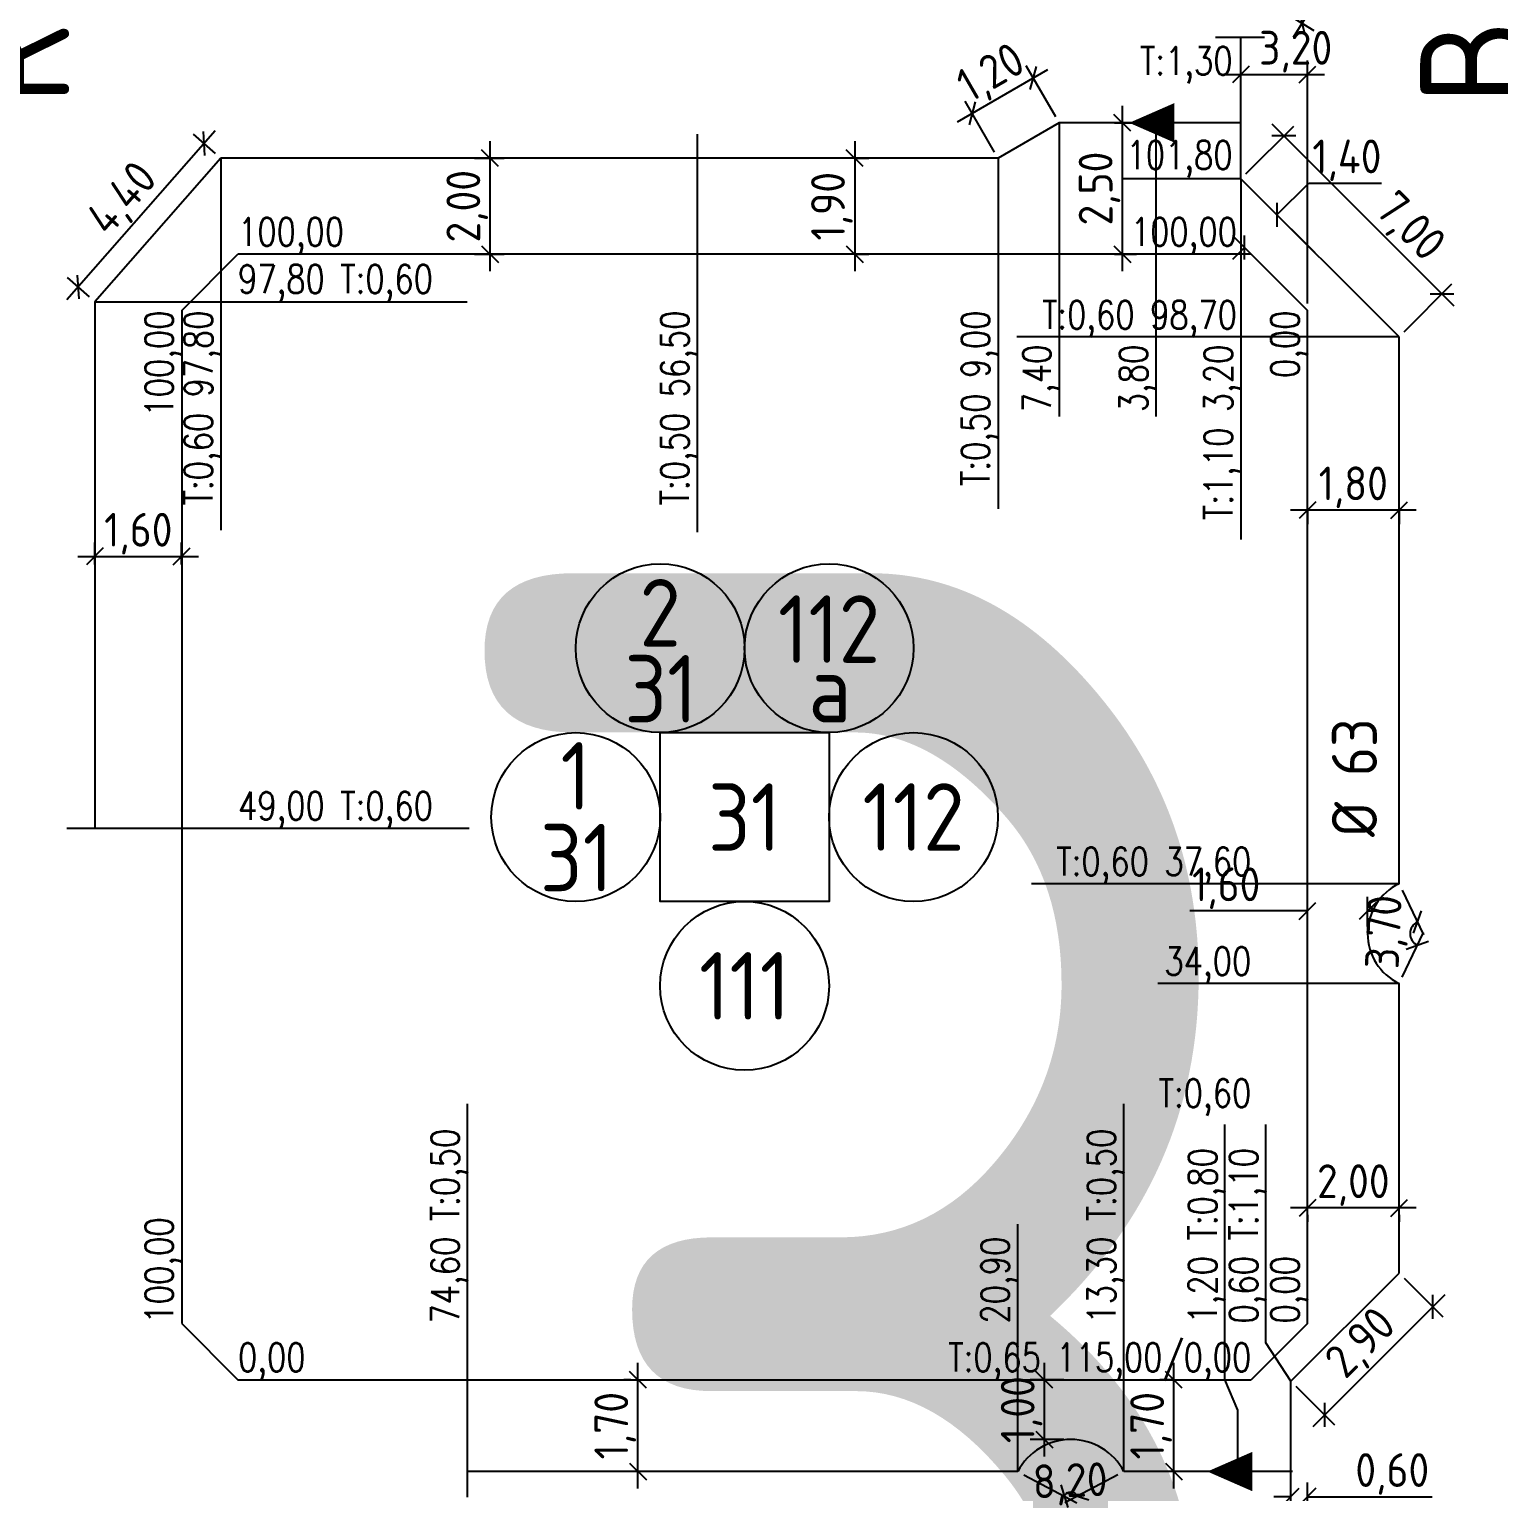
# Model space of a CAD drawing. Extents: x -48 to 13651, y -112 to 3468.
# Drawn here: x 1888.7 to 2019.2, y 1749.2 to 1879.1 of the extents above; entities that cross this region are included whole.
import ezdxf
from ezdxf.enums import TextEntityAlignment as Align

# ---------------------------------------------------------------- set-up
doc = ezdxf.new("R2010")
doc.units = 0
doc.header["$LTSCALE"] = 6
doc.header["$MEASUREMENT"] = 0
doc.linetypes.add('DOT2', pattern=[3.175, 0, -3.175])
doc.linetypes.add('HIDDEN', pattern=[0.375, 0.25, -0.125])
doc.layers.get('0').update_dxf_attribs({"linetype": 'CONTINUOUS'})
doc.layers.get('DEFPOINTS').update_dxf_attribs({"linetype": 'CONTINUOUS'})
for name, color, linetype in [('50', 41, 'CONTINUOUS'), ('63', 171, 'CONTINUOUS'), ('A50', 40, 'CONTINUOUS'), ('AMPLIACIONES', 2, 'CONTINUOUS'), ('CAS', 7, 'CONTINUOUS'), ('CAÑERIA SIN CROQUIS', 210, 'HIDDEN'), ('COTA', 2, 'CONTINUOUS'), ('MANZANAS', 7, 'CONTINUOUS'), ('NUMERO-CROQUIS', 13, 'CONTINUOUS'), ('NUMERO-MANZANA', 4, 'CONTINUOUS'), ('PROGRESIVA', 60, 'CONTINUOUS'), ('RADIO', 4, 'DOT2'), ('REDUCCIONES', 13, 'CONTINUOUS'), ('TXTDIAMETRO', 7, 'CONTINUOUS')]:
    doc.layers.add(name, color=color, linetype=linetype)
doc.layers.add('ATENCION', color=7, linetype='CONTINUOUS', plot=False)
doc.styles.add('ABADIMTCONDE', font='isocp.shx')
doc.styles.add('GEOSLAB703LTBT', font='isocp.shx', dxfattribs={"width": 0.9, "height": 8})
doc.styles.add('ROMANS', font='romans.shx', dxfattribs={"width": 0.8, "height": 2.5})
doc.dimstyles.new('COTA02', dxfattribs={"dimtxt": 3, "dimasz": 1.5, "dimexe": 1.25, "dimexo": 0.625, "dimgap": 0.3, "dimtad": 1, "dimtoh": 1, "dimdsep": 46, "dimlunit": 6, "dimtxsty": 'ABADIMTCONDE', "dimblk1": 'OBLIQUE', "dimblk2": 'OBLIQUE', "dimsah": 1, "dimcen": 2.5, "dimdle": 1.5, "dimclrd": 60, "dimclre": 60, "dimclrt": 256, "dimadec": 0, "dimazin": 0, "dimtfac": 1, "dimtix": 1, "dimtofl": 0, "dimtmove": 0, "dimatfit": 0, "dimldrblk": 'OBLIQUE', "dimfxl": 1, "dimtolj": 1, "dimtzin": 0, "dimarcsym": 0})

# ---------------------------------------------------------------- blocks, each defined once
blk = doc.blocks.new('CUPLARED')
at = {"layer": 'REDUCCIONES'}
blk.add_lwpolyline([(4, 0, 0, 3.5, 0), (0, 0, 3.5, 3.5, 0)], format="xyseb", dxfattribs=at)
blk = doc.blocks.new('_OBLIQUE')
at = {"color": 0, "linetype": 'ByBlock'}
blk.add_line((-0.5, -0.5), (0.5, 0.5), dxfattribs=at)
blk = doc.blocks.new('*D354')
at = {"layer": 'COTA', "color": 60, "lineweight": -2, "transparency": 16777216}
for p, q in [((2002.79, 1888.82), (2007.18, 1886.1)), ((2006.91, 1888.03), (2000.95, 1878.4)), ((1998.41, 1881.74), (2002.8, 1879.02))]:
    blk.add_line(p, q, dxfattribs=at)
at = {"layer": 'DEFPOINTS', "color": 0, "transparency": 16777216}
for p in [(2002.26, 1889.15), (1997.88, 1882.07), (2001.74, 1879.68)]:
    blk.add_point(p, dxfattribs=at)
at = {"layer": 'COTA', "color": 60, "lineweight": -2, "transparency": 16777216, "xscale": 1.5, "yscale": 1.5, "zscale": 1.5}
for p, rotation in [((2006.12, 1886.75), 58.23522557874757), ((2001.74, 1879.68), 238.2352255787476)]:
    blk.add_blockref('_OBLIQUE', p, dxfattribs=dict(at, rotation=rotation))
at = {"layer": 'COTA', "transparency": 16777216, "insert": (2001.8, 1883.63), "char_height": 3, "attachment_point": 5, "rotation": 58.2352, "style": 'ABADIMTCONDE'}
blk.add_mtext('\\A1;3,00', dxfattribs=at)
blk = doc.blocks.new('*D474')
at = {"layer": 'COTA', "color": 60, "lineweight": -2, "transparency": 16777216}
for p, q in [((1990.36, 1749.5), (1990.36, 1760.65)), ((1990.36, 1759.15), (1989.11, 1759.15)), ((1990.36, 1751), (1989.11, 1751))]:
    blk.add_line(p, q, dxfattribs=at)
at = {"layer": 'DEFPOINTS', "color": 0, "transparency": 16777216}
for p in [(1990.36, 1759.15), (1990.99, 1759.15), (1990.99, 1751)]:
    blk.add_point(p, dxfattribs=at)
at = {"layer": 'COTA', "color": 60, "lineweight": -2, "transparency": 16777216, "xscale": 1.5, "yscale": 1.5, "zscale": 1.5}
for p, rotation in [((1990.36, 1759.15), 90), ((1990.36, 1751), 270)]:
    blk.add_blockref('_OBLIQUE', p, dxfattribs=dict(at, rotation=rotation))
at = {"layer": 'COTA', "transparency": 16777216, "insert": (1988.34, 1755.07), "char_height": 3, "attachment_point": 5, "rotation": 90, "style": 'ABADIMTCONDE'}
blk.add_mtext('\\A1;1,70', dxfattribs=at)
blk = doc.blocks.new('*D475')
at = {"layer": 'COTA', "color": 60, "lineweight": -2, "transparency": 16777216}
for p, q in [((1942.76, 1749.5), (1942.76, 1760.65)), ((1942.14, 1759.15), (1941.51, 1759.15)), ((1942.14, 1751), (1941.51, 1751))]:
    blk.add_line(p, q, dxfattribs=at)
at = {"layer": 'DEFPOINTS', "color": 0, "transparency": 16777216}
for p in [(1942.76, 1759.15), (1942.76, 1759.15), (1942.76, 1751)]:
    blk.add_point(p, dxfattribs=at)
at = {"layer": 'COTA', "color": 60, "lineweight": -2, "transparency": 16777216, "xscale": 1.5, "yscale": 1.5, "zscale": 1.5}
for p, rotation in [((1942.76, 1759.15), 90), ((1942.76, 1751), 270)]:
    blk.add_blockref('_OBLIQUE', p, dxfattribs=dict(at, rotation=rotation))
at = {"layer": 'COTA', "transparency": 16777216, "insert": (1940.74, 1755.07), "char_height": 3, "attachment_point": 5, "rotation": 90, "style": 'ABADIMTCONDE'}
blk.add_mtext('\\A1;1,70', dxfattribs=at)
blk = doc.blocks.new('*D476')
at = {"layer": 'COTA', "color": 60, "lineweight": -2, "transparency": 16777216}
for p, q in [((1978.86, 1752.34), (1978.86, 1760.65)), ((1980.58, 1759.15), (1977.61, 1759.15)), ((1980.58, 1753.84), (1977.61, 1753.84))]:
    blk.add_line(p, q, dxfattribs=at)
at = {"layer": 'DEFPOINTS', "color": 0, "transparency": 16777216}
for p in [(1978.86, 1759.15), (1981.21, 1759.15), (1981.21, 1753.84)]:
    blk.add_point(p, dxfattribs=at)
at = {"layer": 'COTA', "color": 60, "lineweight": -2, "transparency": 16777216, "xscale": 1.5, "yscale": 1.5, "zscale": 1.5}
for p, rotation in [((1978.86, 1759.15), 90), ((1978.86, 1753.84), 270)]:
    blk.add_blockref('_OBLIQUE', p, dxfattribs=dict(at, rotation=rotation))
at = {"layer": 'COTA', "transparency": 16777216, "insert": (1976.84, 1756.49), "char_height": 3, "attachment_point": 5, "rotation": 90, "style": 'ABADIMTCONDE'}
blk.add_mtext('\\A1;1,00', dxfattribs=at)
blk = doc.blocks.new('*D477')
at = {"layer": 'COTA', "color": 60, "lineweight": -2, "transparency": 16777216}
for p, q in [((1977.04, 1750.71), (1981.73, 1748.23)), ((1985.38, 1750.71), (1980.69, 1748.23))]:
    blk.add_line(p, q, dxfattribs=at)
blk.add_arc((1981.21, 1748.5), 0.661, 27.8385, 152.1615, dxfattribs=at)
at = {"layer": 'DEFPOINTS', "color": 0, "transparency": 16777216}
for p in [(1976.49, 1751), (1985.93, 1751), (1980.98, 1749.12), (1981.21, 1748.5)]:
    blk.add_point(p, dxfattribs=at)
at = {"layer": 'COTA', "color": 60, "lineweight": -2, "transparency": 16777216, "xscale": 1.5, "yscale": 1.5, "zscale": 1.5}
for p, rotation in [((1980.62, 1748.81), 242.1614546530352), ((1981.79, 1748.81), 297.8385453469651)]:
    blk.add_blockref('_OBLIQUE', p, dxfattribs=dict(at, rotation=rotation))
at = {"layer": 'COTA', "transparency": 16777216, "insert": (1981.16, 1749.87), "char_height": 3, "attachment_point": 5, "rotation": 2.1237, "style": 'ABADIMTCONDE'}
blk.add_mtext('\\A1;8,20', dxfattribs=at)
blk = doc.blocks.new('*D478')
at = {"layer": 'COTA', "color": 60, "lineweight": -2, "transparency": 16777216}
for p, q in [((2010.81, 1768.19), (2014.25, 1764.75)), ((2014.42, 1766.69), (2002.69, 1754.97)), ((2001.19, 1758.59), (2004.63, 1755.15))]:
    blk.add_line(p, q, dxfattribs=at)
at = {"layer": 'DEFPOINTS', "color": 0, "transparency": 16777216}
for p in [(2010.37, 1768.63), (2000.75, 1759.03), (2003.75, 1756.03)]:
    blk.add_point(p, dxfattribs=at)
at = {"layer": 'COTA', "color": 60, "lineweight": -2, "transparency": 16777216, "xscale": 1.5, "yscale": 1.5, "zscale": 1.5}
for p, rotation in [((2013.36, 1765.63), 44.95702650455971), ((2003.75, 1756.03), 224.9570265045597)]:
    blk.add_blockref('_OBLIQUE', p, dxfattribs=dict(at, rotation=rotation))
at = {"layer": 'COTA', "transparency": 16777216, "insert": (2007.12, 1762.26), "char_height": 3, "attachment_point": 5, "rotation": 44.957, "style": 'ABADIMTCONDE'}
blk.add_mtext('\\A1;2,90', dxfattribs=at)
blk = doc.blocks.new('*D479')
at = {"layer": 'COTA', "color": 60, "lineweight": -2, "transparency": 16777216}
for p, q in [((1999.52, 1862.64), (2002.35, 1865.47)), ((2002.35, 1865.47), (2008.8, 1865.47)), ((2002.9, 1859.27), (1998.64, 1863.52)), ((1996.63, 1859.75), (1995.57, 1858.69)), ((2000.01, 1856.37), (1995.75, 1860.63))]:
    blk.add_line(p, q, dxfattribs=at)
at = {"layer": 'DEFPOINTS', "color": 0, "transparency": 16777216}
for p in [(1996.63, 1859.75), (2003.34, 1858.82), (2000.45, 1855.93)]:
    blk.add_point(p, dxfattribs=at)
at = {"layer": 'COTA', "color": 60, "lineweight": -2, "transparency": 16777216, "xscale": 1.5, "yscale": 1.5, "zscale": 1.5}
for p, rotation in [((1999.52, 1862.64), 224.9999999999978), ((1996.63, 1859.75), 44.99999999999775)]:
    blk.add_blockref('_OBLIQUE', p, dxfattribs=dict(at, rotation=rotation))
at = {"layer": 'COTA', "transparency": 16777216, "insert": (2005.73, 1867.49), "char_height": 3, "attachment_point": 5, "style": 'ABADIMTCONDE'}
blk.add_mtext('\\A1;1,40', dxfattribs=at)
blk = doc.blocks.new('*D480')
at = {"layer": 'COTA', "color": 60, "lineweight": -2, "transparency": 16777216}
for p, q in [((1996.76, 1866.28), (2001.01, 1870.54)), ((1999.06, 1870.72), (2015.24, 1854.57)), ((2010.81, 1852.25), (2015.06, 1856.51))]:
    blk.add_line(p, q, dxfattribs=at)
at = {"layer": 'DEFPOINTS', "color": 0, "transparency": 16777216}
for p in [(1996.31, 1865.84), (2014.18, 1855.62), (2010.37, 1851.81)]:
    blk.add_point(p, dxfattribs=at)
at = {"layer": 'COTA', "color": 60, "lineweight": -2, "transparency": 16777216, "xscale": 1.5, "yscale": 1.5, "zscale": 1.5}
for p, rotation in [((2000.12, 1869.66), 135.0429667562247), ((2014.18, 1855.62), 315.0429667562246)]:
    blk.add_blockref('_OBLIQUE', p, dxfattribs=dict(at, rotation=rotation))
at = {"layer": 'COTA', "transparency": 16777216, "insert": (2011.21, 1861.45), "char_height": 3, "attachment_point": 5, "rotation": 315.043, "style": 'ABADIMTCONDE'}
blk.add_mtext('\\A1;7,00', dxfattribs=at)
blk = doc.blocks.new('*D481')
at = {"layer": 'COTA', "color": 60, "lineweight": -2, "transparency": 16777216}
for p, q in [((2011.87, 1836.41), (2000.73, 1836.41)), ((2002.23, 1836.5), (2002.23, 1835.16)), ((2010.37, 1836.5), (2010.37, 1835.16))]:
    blk.add_line(p, q, dxfattribs=at)
at = {"layer": 'DEFPOINTS', "color": 0, "transparency": 16777216}
for p in [(2002.23, 1837.13), (2002.23, 1836.41), (2010.37, 1837.13)]:
    blk.add_point(p, dxfattribs=at)
at = {"layer": 'COTA', "color": 60, "lineweight": -2, "transparency": 16777216, "xscale": 1.5, "yscale": 1.5, "zscale": 1.5, "rotation": 180}
blk.add_blockref('_OBLIQUE', (2002.23, 1836.41), dxfattribs=at)
at = {"layer": 'COTA', "color": 60, "lineweight": -2, "transparency": 16777216, "xscale": 1.5, "yscale": 1.5, "zscale": 1.5}
blk.add_blockref('_OBLIQUE', (2010.37, 1836.41), dxfattribs=at)
at = {"layer": 'COTA', "transparency": 16777216, "insert": (2006.3, 1838.44), "char_height": 3, "attachment_point": 5, "style": 'ABADIMTCONDE'}
blk.add_mtext('\\A1;1,80', dxfattribs=at)
blk = doc.blocks.new('*D482')
at = {"layer": 'COTA', "color": 60, "lineweight": -2, "transparency": 16777216}
for p, q in [((2011.87, 1774.42), (2000.73, 1774.42)), ((2002.23, 1773.79), (2002.23, 1773.17)), ((2010.37, 1773.79), (2010.37, 1773.17))]:
    blk.add_line(p, q, dxfattribs=at)
at = {"layer": 'DEFPOINTS', "color": 0, "transparency": 16777216}
for p in [(2002.23, 1774.42), (2002.23, 1774.42), (2010.37, 1774.42)]:
    blk.add_point(p, dxfattribs=at)
at = {"layer": 'COTA', "color": 60, "lineweight": -2, "transparency": 16777216, "xscale": 1.5, "yscale": 1.5, "zscale": 1.5, "rotation": 180}
blk.add_blockref('_OBLIQUE', (2002.23, 1774.42), dxfattribs=at)
at = {"layer": 'COTA', "color": 60, "lineweight": -2, "transparency": 16777216, "xscale": 1.5, "yscale": 1.5, "zscale": 1.5}
blk.add_blockref('_OBLIQUE', (2010.37, 1774.42), dxfattribs=at)
at = {"layer": 'COTA', "transparency": 16777216, "insert": (2006.3, 1776.44), "char_height": 3, "attachment_point": 5, "style": 'ABADIMTCONDE'}
blk.add_mtext('\\A1;2,00', dxfattribs=at)
blk = doc.blocks.new('*D483')
at = {"layer": 'COTA', "color": 60, "lineweight": -2, "transparency": 16777216}
for p, q in [((2010.64, 1802.66), (2012.53, 1798.69)), ((2010.64, 1794.93), (2012.53, 1798.89))]:
    blk.add_line(p, q, dxfattribs=at)
blk.add_arc((2012.48, 1798.79), 1.14, 115.5489, 244.4511, dxfattribs=at)
at = {"layer": 'DEFPOINTS', "color": 0, "transparency": 16777216}
for p in [(2010.37, 1803.22), (2011.42, 1798.37), (2012.48, 1798.79), (2010.37, 1794.36)]:
    blk.add_point(p, dxfattribs=at)
at = {"layer": 'COTA', "color": 60, "lineweight": -2, "transparency": 16777216, "xscale": 1.5, "yscale": 1.5, "zscale": 1.5}
for p, rotation in [((2011.99, 1799.82), 25.54890690773342), ((2011.99, 1797.76), 334.4510930922665)]:
    blk.add_blockref('_OBLIQUE', p, dxfattribs=dict(at, rotation=rotation))
at = {"layer": 'COTA', "transparency": 16777216, "insert": (2009.32, 1798.93), "char_height": 3, "attachment_point": 5, "rotation": 87.4783, "style": 'ABADIMTCONDE'}
blk.add_mtext('\\A1;3,70', dxfattribs=at)
blk = doc.blocks.new('*D484')
at = {"layer": 'COTA', "color": 60, "lineweight": -2, "transparency": 16777216}
for p, q in [((2002.23, 1799.42), (2002.23, 1802.05)), ((2007.57, 1799.42), (2007.57, 1802.05)), ((2002.23, 1800.8), (1991.78, 1800.8)), ((2007.57, 1800.8), (2009.07, 1800.8))]:
    blk.add_line(p, q, dxfattribs=at)
at = {"layer": 'DEFPOINTS', "color": 0, "transparency": 16777216}
for p in [(2007.57, 1800.8), (2002.23, 1798.79), (2007.57, 1798.79)]:
    blk.add_point(p, dxfattribs=at)
at = {"layer": 'COTA', "color": 60, "lineweight": -2, "transparency": 16777216, "xscale": 1.5, "yscale": 1.5, "zscale": 1.5}
blk.add_blockref('_OBLIQUE', (2002.23, 1800.8), dxfattribs=at)
at = {"layer": 'COTA', "color": 60, "lineweight": -2, "transparency": 16777216, "xscale": 1.5, "yscale": 1.5, "zscale": 1.5, "rotation": 180}
blk.add_blockref('_OBLIQUE', (2007.57, 1800.8), dxfattribs=at)
at = {"layer": 'COTA', "transparency": 16777216, "insert": (1995.01, 1802.82), "char_height": 3, "attachment_point": 5, "style": 'ABADIMTCONDE'}
blk.add_mtext('\\A1;1,60', dxfattribs=at)
blk = doc.blocks.new('*D485')
at = {"layer": 'COTA', "color": 60, "lineweight": -2, "transparency": 16777216}
for p, q in [((1985.78, 1872.32), (1985.78, 1857.65)), ((1985.1, 1870.82), (1987.03, 1870.82)), ((1985.1, 1859.15), (1987.03, 1859.15))]:
    blk.add_line(p, q, dxfattribs=at)
at = {"layer": 'DEFPOINTS', "color": 0, "transparency": 16777216}
for p in [(1984.48, 1870.82), (1984.48, 1859.15), (1985.78, 1859.15)]:
    blk.add_point(p, dxfattribs=at)
at = {"layer": 'COTA', "color": 60, "lineweight": -2, "transparency": 16777216, "xscale": 1.5, "yscale": 1.5, "zscale": 1.5}
for p, rotation in [((1985.78, 1870.82), 90), ((1985.78, 1859.15), 270)]:
    blk.add_blockref('_OBLIQUE', p, dxfattribs=dict(at, rotation=rotation))
at = {"layer": 'COTA', "transparency": 16777216, "insert": (1983.76, 1864.98), "char_height": 3, "attachment_point": 5, "rotation": 90, "style": 'ABADIMTCONDE'}
blk.add_mtext('\\A1;2,50', dxfattribs=at)
blk = doc.blocks.new('*D486')
at = {"layer": 'COTA', "color": 60, "lineweight": -2, "transparency": 16777216}
for p, q in [((1962.01, 1869.18), (1962.01, 1857.65)), ((1962.01, 1867.68), (1963.26, 1867.68)), ((1962.01, 1859.15), (1963.26, 1859.15))]:
    blk.add_line(p, q, dxfattribs=at)
at = {"layer": 'DEFPOINTS', "color": 0, "transparency": 16777216}
for p in [(1961.39, 1867.68), (1961.39, 1859.15), (1962.01, 1859.15)]:
    blk.add_point(p, dxfattribs=at)
at = {"layer": 'COTA', "color": 60, "lineweight": -2, "transparency": 16777216, "xscale": 1.5, "yscale": 1.5, "zscale": 1.5}
for p, rotation in [((1962.01, 1867.68), 90), ((1962.01, 1859.15), 270)]:
    blk.add_blockref('_OBLIQUE', p, dxfattribs=dict(at, rotation=rotation))
at = {"layer": 'COTA', "transparency": 16777216, "insert": (1959.99, 1863.41), "char_height": 3, "attachment_point": 5, "rotation": 90, "style": 'ABADIMTCONDE'}
blk.add_mtext('\\A1;1,90', dxfattribs=at)
blk = doc.blocks.new('*D487')
at = {"layer": 'COTA', "color": 60, "lineweight": -2, "transparency": 16777216}
for p, q in [((1971.14, 1870.92), (1979.18, 1875.56)), ((1979.87, 1871.36), (1977.25, 1875.89)), ((1974.43, 1868.22), (1971.81, 1872.75))]:
    blk.add_line(p, q, dxfattribs=at)
at = {"layer": 'DEFPOINTS', "color": 0, "transparency": 16777216}
for p in [(1977.88, 1874.81), (1980.18, 1870.82), (1974.75, 1867.68)]:
    blk.add_point(p, dxfattribs=at)
at = {"layer": 'COTA', "color": 60, "lineweight": -2, "transparency": 16777216, "xscale": 1.5, "yscale": 1.5, "zscale": 1.5}
for p, rotation in [((1977.88, 1874.81), 30.03133261805763), ((1972.44, 1871.67), 210.0313326180576)]:
    blk.add_blockref('_OBLIQUE', p, dxfattribs=dict(at, rotation=rotation))
at = {"layer": 'COTA', "transparency": 16777216, "insert": (1974.24, 1875.05), "char_height": 3, "attachment_point": 5, "rotation": 30.0313, "style": 'ABADIMTCONDE'}
blk.add_mtext('\\A1;1,20', dxfattribs=at)
blk = doc.blocks.new('*D588')
at = {"layer": 'COTA', "color": 60, "lineweight": -2, "transparency": 16777216}
for p, q in [((2000.75, 1748.76), (1999.25, 1748.76)), ((2000.75, 1744.98), (2000.75, 1750.01)), ((2002.23, 1724.77), (2002.23, 1750.01)), ((2002.23, 1748.76), (2013.29, 1748.76))]:
    blk.add_line(p, q, dxfattribs=at)
at = {"layer": 'DEFPOINTS', "color": 0, "transparency": 16777216}
for p in [(2002.23, 1748.76), (2000.75, 1744.36), (2002.23, 1724.15)]:
    blk.add_point(p, dxfattribs=at)
at = {"layer": 'COTA', "color": 60, "lineweight": -2, "transparency": 16777216, "xscale": 1.5, "yscale": 1.5, "zscale": 1.5}
blk.add_blockref('_OBLIQUE', (2000.75, 1748.76), dxfattribs=at)
at = {"layer": 'COTA', "color": 60, "lineweight": -2, "transparency": 16777216, "xscale": 1.5, "yscale": 1.5, "zscale": 1.5, "rotation": 180}
blk.add_blockref('_OBLIQUE', (2002.23, 1748.76), dxfattribs=at)
at = {"layer": 'COTA', "transparency": 16777216, "insert": (2009.76, 1750.78), "char_height": 3, "attachment_point": 5, "style": 'ABADIMTCONDE'}
blk.add_mtext('\\A1;0,60', dxfattribs=at)
blk = doc.blocks.new('*D1092')
at = {"layer": 'DEFPOINTS', "color": 0, "transparency": 16777216}
for p in [(2002.23, 1875.12), (1996.31, 1873.95), (2002.23, 1854.15)]:
    blk.add_point(p, dxfattribs=at)
at = {"layer": 'PROGRESIVA', "color": 60, "lineweight": -2, "transparency": 16777216}
for p, q in [((1996.31, 1874.57), (1996.31, 1876.37)), ((2002.23, 1854.77), (2002.23, 1876.37)), ((1994.81, 1875.12), (2003.73, 1875.12))]:
    blk.add_line(p, q, dxfattribs=at)
at = {"layer": 'PROGRESIVA', "color": 60, "lineweight": -2, "transparency": 16777216, "xscale": 1.5, "yscale": 1.5, "zscale": 1.5, "rotation": 180}
blk.add_blockref('_OBLIQUE', (1996.31, 1875.12), dxfattribs=at)
at = {"layer": 'PROGRESIVA', "color": 60, "lineweight": -2, "transparency": 16777216, "xscale": 1.5, "yscale": 1.5, "zscale": 1.5}
blk.add_blockref('_OBLIQUE', (2002.23, 1875.12), dxfattribs=at)
at = {"layer": 'PROGRESIVA', "transparency": 16777216, "insert": (2001.18, 1877.14), "char_height": 3, "attachment_point": 5, "style": 'ABADIMTCONDE'}
blk.add_mtext('\\A1;3,20', dxfattribs=at)
blk = doc.blocks.new('*D1447')
at = {"layer": 'DEFPOINTS', "color": 0, "transparency": 16777216}
for p in [(1905.72, 1867.68), (1893.03, 1856.24), (1894.52, 1854.93)]:
    blk.add_point(p, dxfattribs=at)
at = {"layer": 'PROGRESIVA', "color": 60, "lineweight": -2, "transparency": 16777216}
for p, q in [((1905.22, 1870.11), (1892.04, 1855.11)), ((1905.25, 1868.09), (1903.29, 1869.81)), ((1894.05, 1855.35), (1892.09, 1857.07))]:
    blk.add_line(p, q, dxfattribs=at)
at = {"layer": 'PROGRESIVA', "color": 60, "lineweight": -2, "transparency": 16777216, "xscale": 1.5, "yscale": 1.5, "zscale": 1.5}
for p, rotation in [((1904.23, 1868.99), 48.69732677553007), ((1893.03, 1856.24), 228.69732677553)]:
    blk.add_blockref('_OBLIQUE', p, dxfattribs=dict(at, rotation=rotation))
at = {"layer": 'PROGRESIVA', "transparency": 16777216, "insert": (1897.11, 1863.95), "char_height": 3, "attachment_point": 5, "rotation": 48.6973, "style": 'ABADIMTCONDE'}
blk.add_mtext('\\A1;4,40', dxfattribs=at)
blk = doc.blocks.new('*D1448')
at = {"layer": 'DEFPOINTS', "color": 0, "transparency": 16777216}
for p in [(1902.23, 1832.3), (1894.52, 1830.97), (1902.23, 1830.97)]:
    blk.add_point(p, dxfattribs=at)
at = {"layer": 'PROGRESIVA', "color": 60, "lineweight": -2, "transparency": 16777216}
for p, q in [((1894.52, 1831.59), (1894.52, 1833.55)), ((1902.23, 1831.59), (1902.23, 1833.55)), ((1893.02, 1832.3), (1903.73, 1832.3))]:
    blk.add_line(p, q, dxfattribs=at)
at = {"layer": 'PROGRESIVA', "color": 60, "lineweight": -2, "transparency": 16777216, "xscale": 1.5, "yscale": 1.5, "zscale": 1.5, "rotation": 180}
blk.add_blockref('_OBLIQUE', (1894.52, 1832.3), dxfattribs=at)
at = {"layer": 'PROGRESIVA', "color": 60, "lineweight": -2, "transparency": 16777216, "xscale": 1.5, "yscale": 1.5, "zscale": 1.5}
blk.add_blockref('_OBLIQUE', (1902.23, 1832.3), dxfattribs=at)
at = {"layer": 'PROGRESIVA', "transparency": 16777216, "insert": (1898.38, 1834.32), "char_height": 3, "attachment_point": 5, "style": 'ABADIMTCONDE'}
blk.add_mtext('\\A1;1,60', dxfattribs=at)
blk = doc.blocks.new('*D1449')
at = {"layer": 'DEFPOINTS', "color": 0, "transparency": 16777216}
for p in [(1927.62, 1867.68), (1929.62, 1867.68), (1927.62, 1859.15)]:
    blk.add_point(p, dxfattribs=at)
at = {"layer": 'PROGRESIVA', "color": 60, "lineweight": -2, "transparency": 16777216}
for p, q in [((1929.62, 1857.65), (1929.62, 1869.18)), ((1928.25, 1867.68), (1930.87, 1867.68)), ((1928.25, 1859.15), (1930.87, 1859.15))]:
    blk.add_line(p, q, dxfattribs=at)
at = {"layer": 'PROGRESIVA', "color": 60, "lineweight": -2, "transparency": 16777216, "xscale": 1.5, "yscale": 1.5, "zscale": 1.5}
for p, rotation in [((1929.62, 1867.68), 90), ((1929.62, 1859.15), 270)]:
    blk.add_blockref('_OBLIQUE', p, dxfattribs=dict(at, rotation=rotation))
at = {"layer": 'PROGRESIVA', "transparency": 16777216, "insert": (1927.6, 1863.41), "char_height": 3, "attachment_point": 5, "rotation": 90, "style": 'ABADIMTCONDE'}
blk.add_mtext('\\A1;2,00', dxfattribs=at)
blk = doc.blocks.new('D63')
at = {"layer": 'TXTDIAMETRO', "color": 7, "ltscale": 0.1, "style": 'ABADIMTCONDE'}
blk.add_text('Ø 63', height=4, dxfattribs=at).set_placement((0, 0), align=Align.MIDDLE)

msp = doc.modelspace()

# ---------------------------------------------------------------- linework, layer by layer
at = {"layer": '50', "ltscale": 0.1}
for p, q in [((1980.185, 1870.823), (1974.745, 1867.679)), ((1988.773, 1870.823), (1980.185, 1870.823)), ((1974.745, 1867.679), (1948.034, 1867.679)), ((1976.487, 1750.998), (1927.634, 1750.998)), ((1996.044, 1750.998), (1985.931, 1750.998))]:
    msp.add_line(p, q, dxfattribs=at)
msp.add_arc((1981.209, 1748.504), 5.34, 27.83855, 152.16145, dxfattribs=at)
at = {"layer": '63', "ltscale": 0.1}
for p, q in [((1996.314, 1865.839), (1996.314, 1878.425)), ((1996.217, 1870.823), (1988.773, 1870.823)), ((2010.366, 1851.808), (1996.314, 1865.839)), ((2010.366, 1803.223), (2010.366, 1851.808)), ((2010.366, 1768.633), (2010.366, 1794.362)), ((2000.751, 1759.033), (2010.366, 1768.633)), ((2000.751, 1736.141), (2000.751, 1759.033)), ((2000.911, 1750.998), (1996.044, 1750.998))]:
    msp.add_line(p, q, dxfattribs=at)
msp.add_arc((2012.484, 1798.792), 4.911, 115.54891, 244.45109, dxfattribs=at)
at = {"layer": 'A50'}
for p, q in [((1905.718, 1867.679), (1894.52, 1854.933)), ((1948.034, 1867.679), (1905.718, 1867.679)), ((1894.52, 1854.933), (1894.52, 1808.145))]:
    msp.add_line(p, q, dxfattribs=at)
at = {"layer": 'CAS', "ltscale": 0.1}
for p, q in [((1948.034, 1869.823), (1948.034, 1865.535)), ((1892.02, 1808.145), (1897.02, 1808.145)), ((1927.634, 1748.711), (1927.634, 1753.285))]:
    msp.add_line(p, q, dxfattribs=at)
at = {"layer": 'MANZANAS'}
for p, q in [((1902.234, 1854.145), (1907.234, 1859.145)), ((1997.234, 1859.145), (1907.234, 1859.145)), ((1997.234, 1859.145), (2002.234, 1854.145)), ((1902.234, 1854.145), (1902.234, 1764.145)), ((2002.234, 1764.145), (2002.234, 1854.145)), ((1902.234, 1764.145), (1907.234, 1759.145)), ((2002.234, 1764.145), (1997.234, 1759.145)), ((1907.234, 1759.145), (1997.234, 1759.145))]:
    msp.add_line(p, q, dxfattribs=at)
at = {"layer": 'NUMERO-CROQUIS'}
for centre in [(1944.734, 1824.145), (1959.734, 1824.145), (1937.234, 1809.145), (1967.234, 1809.145), (1952.234, 1794.145)]:
    msp.add_circle(centre, 7.5, dxfattribs=at)
at = {"layer": 'NUMERO-MANZANA'}
msp.add_lwpolyline([(1944.734, 1816.645), (1959.734, 1816.645), (1959.734, 1801.645), (1944.734, 1801.645)], close=True, dxfattribs=at)
at = {"layer": 'PROGRESIVA'}
for p, q in [((1980.185, 1870.823), (1980.185, 1844.737)), ((1988.773, 1870.823), (1988.773, 1844.737)), ((1905.718, 1867.679), (1905.718, 1834.641)), ((1948.034, 1867.679), (1948.034, 1834.45)), ((1974.745, 1867.679), (1974.745, 1836.534)), ((1996.314, 1865.839), (1985.783, 1865.839)), ((1996.314, 1865.839), (1996.314, 1833.799)), ((1894.52, 1854.933), (1927.601, 1854.933)), ((2010.366, 1851.808), (1976.424, 1851.808)), ((1894.52, 1808.145), (1927.767, 1808.145)), ((2010.366, 1803.223), (1977.73, 1803.223)), ((2010.366, 1794.362), (1988.935, 1794.362)), ((1927.634, 1750.998), (1927.634, 1783.651)), ((1985.931, 1750.998), (1985.931, 1783.651)), ((1994.887, 1759.172), (1994.887, 1781.828)), ((1998.535, 1762.427), (1998.535, 1781.828)), ((1976.487, 1750.998), (1976.487, 1772.974)), ((2000.751, 1759.033), (1998.535, 1762.427)), ((1996.044, 1756.438), (1994.887, 1759.172)), ((1996.044, 1750.998), (1996.044, 1756.438))]:
    msp.add_line(p, q, dxfattribs=at)
at = {"layer": 'REDUCCIONES', "ltscale": 0.1}
msp.add_line((1994.049, 1878.425), (1998.424, 1878.425), dxfattribs=at)

# ---------------------------------------------------------------- block references
at = {"layer": 'AMPLIACIONES', "ltscale": 0.1, "rotation": 90}
msp.add_blockref('D63', (2006.397, 1812.642), dxfattribs=at)
at = {"layer": 'CAÑERIA SIN CROQUIS', "ltscale": 0.1, "rotation": 180}
for p in [(1990.395, 1870.823), (1997.334, 1750.998)]:
    msp.add_blockref('CUPLARED', p, dxfattribs=at)

# ---------------------------------------------------------------- texts
at = {"layer": 'ATENCION', "style": 'GEOSLAB703LTBT'}
for s, p in [('RIVADAVIA', (1887.234, 1872.415)), ('BELGRANO', (2017.234, 1872.415))]:
    msp.add_text(s, height=10, rotation=90, dxfattribs=at).set_placement(p, align=Align.MIDDLE_LEFT)
at = {"layer": 'NUMERO-CROQUIS', "style": 'GEOSLAB703LTBT'}
for s, p in [('2', (1944.734, 1827.29)), ('112', (1959.734, 1825.84)), ('31', (1944.804, 1820.547)), ('a', (1959.804, 1820.547)), ('1', (1937.234, 1812.801)), ('112', (1967.234, 1809.145)), ('31', (1937.304, 1805.547)), ('111', (1952.234, 1794.145))]:
    msp.add_text(s, height=6, dxfattribs=at).set_placement(p, align=Align.MIDDLE)
at = {"layer": 'NUMERO-MANZANA', "style": 'GEOSLAB703LTBT'}
msp.add_text('31', height=6, dxfattribs=at).set_placement((1952.234, 1809.145), align=Align.MIDDLE)
at = {"layer": 'PROGRESIVA', "style": 'ROMANS', "width": 0.8}
for s, p in [('T:1,30', (1995.58, 1874.336)), ('101,80', (1995.58, 1865.964)), ('100,00', (1995.967, 1859.145)), ('T:0,60 98,70', (1995.967, 1851.772)), ('T:0,60 37,60', (1997.234, 1803.192)), ('34,00', (1997.234, 1794.337)), ('T:0,60', (1997.234, 1782.619)), ('T:0,65 115,00/0,00', (1997.234, 1759.145))]:
    msp.add_text(s, height=2.5, dxfattribs=at).set_placement(p, align=Align.BOTTOM_RIGHT)
for s, p in [('100,00', (1907.234, 1859.145)), ('97,80 T:0,60', (1907.234, 1854.948)), ('49,00 T:0,60', (1907.234, 1808.145)), ('0,00', (1907.234, 1759.145))]:
    msp.add_text(s, height=2.5, dxfattribs=at).set_placement(p, align=Align.BOTTOM_LEFT)
for s, p in [('100,00', (1902.234, 1854.145)), ('T:0,60 97,80', (1905.718, 1854.145)), ('T:0,50 56,50', (1948.034, 1854.145)), ('T:0,50 9,00', (1974.745, 1854.145)), ('0,00', (2002.234, 1854.145)), ('7,40', (1980.185, 1851.117)), ('3,80', (1988.773, 1851.117)), ('T:1,10 3,20', (1996.314, 1851.117))]:
    msp.add_text(s, height=2.5, rotation=90, dxfattribs=at).set_placement(p, align=Align.BOTTOM_RIGHT)
for s, p in [('74,60 T:0,50', (1927.634, 1764.145)), ('13,30 T:0,50', (1985.931, 1764.145)), ('1,20 T:0,80', (1994.914, 1764.145)), ('0,60 T:1,10', (1998.562, 1764.145)), ('100,00', (1902.234, 1764.145)), ('20,90', (1976.487, 1764.145)), ('0,00', (2002.234, 1764.145))]:
    msp.add_text(s, height=2.5, rotation=90, dxfattribs=at).set_placement(p, align=Align.BOTTOM_LEFT)
at = {"layer": 'RADIO', "color": 4, "ltscale": 0.5, "style": 'GEOSLAB703LTBT', "width": 0.9}
msp.add_text('Radio Nº 3', height=146.295, dxfattribs=at).set_placement((1209.51, 1684.027))

# ---------------------------------------------------------------- dimensions: what is measured, and where the dimension line sits
at = {"layer": 'COTA'}
for base, p1, p2, angle, text, picture, middle, dimtype in [((2001.739, 1879.679), (2002.258, 1889.145), (1997.877, 1882.07), 238.23523, '3,00', '*D354', (2003.523, 1882.559), 161), ((1977.879, 1874.812), (1974.745, 1867.679), (1980.185, 1870.823), 30.03133, '1,20', '*D487', (1975.255, 1873.295), 161), ((2014.176, 1855.625), (1996.314, 1865.839), (2010.366, 1851.808), 315.04297, '7,00', '*D480', (2009.781, 1860.014), 161), ((1996.631, 1859.748), (2003.34, 1858.824), (2000.447, 1855.932), 225, '1,40', '*D479', (2005.728, 1865.468), 161), ((1978.862, 1759.145), (1981.209, 1753.844), (1981.209, 1759.145), 90, '1,00', '*D476', (1978.862, 1756.495), 160)]:
    dim = msp.add_linear_dim(base=base, p1=p1, p2=p2, angle=angle, text=text, dimstyle='COTA02', dxfattribs=at)
    dim.commit()
    dim.dimension.update_dxf_attribs({"geometry": picture, "text_midpoint": middle, "dimtype": dimtype})
for base, p1, p2, text, picture, middle in [((1985.783, 1859.145), (1984.479, 1870.823), (1984.479, 1859.145), '2,50', '*D485', (1983.757, 1864.984)), ((1962.014, 1859.145), (1961.389, 1867.679), (1961.389, 1859.145), '1,90', '*D486', (1959.989, 1863.412)), ((1942.761, 1759.145), (1942.761, 1750.998), (1942.761, 1759.145), '1,70', '*D475', (1940.736, 1755.072)), ((1990.362, 1759.145), (1990.987, 1750.998), (1990.987, 1759.145), '1,70', '*D474', (1988.337, 1755.072))]:
    dim = msp.add_linear_dim(base=base, p1=p1, p2=p2, angle=90, text=text, dimstyle='COTA02', dxfattribs=at)
    dim.commit()
    dim.dimension.update_dxf_attribs({"geometry": picture, "text_midpoint": middle})
for base, p1, p2, text, picture, middle in [((2002.234, 1836.415), (2010.366, 1837.127), (2002.234, 1837.127), '1,80', '*D481', (2006.3, 1838.44)), ((2002.234, 1774.417), (2010.366, 1774.417), (2002.234, 1774.417), '2,00', '*D482', (2006.3, 1776.443))]:
    dim = msp.add_linear_dim(base=base, p1=p1, p2=p2, text=text, dimstyle='COTA02', dxfattribs=at)
    dim.commit()
    dim.dimension.update_dxf_attribs({"geometry": picture, "text_midpoint": middle})
for base, p1, p2, text, picture, middle in [((2007.573, 1800.796), (2002.234, 1798.792), (2007.573, 1798.792), '1,60', '*D484', (1995.008, 1800.796)), ((2002.234, 1748.756), (2000.751, 1744.356), (2002.234, 1724.145), '0,60', '*D588', (2009.761, 1748.756))]:
    dim = msp.add_linear_dim(base=base, p1=p1, p2=p2, text=text, dimstyle='COTA02', dxfattribs=at)
    dim.commit()
    dim.dimension.update_dxf_attribs({"geometry": picture, "text_midpoint": middle, "dimtype": 160})
for base, center, p1, p2, text, picture, middle in [((2011.423, 1798.375), (2012.484, 1798.792), (2010.366, 1803.223), (2010.366, 1794.362), '3,70', '*D483', (2011.344, 1798.843)), ((1980.975, 1749.122), (1981.209, 1748.504), (1985.931, 1750.998), (1976.487, 1750.998), '8,20', '*D477', (1981.234, 1747.844))]:
    dim = msp.add_angular_dim_3p(base=base, center=center, p1=p1, p2=p2, text=text, dimstyle='COTA02', override={"dimadec": 4}, dxfattribs=at)
    dim.commit()
    dim.dimension.update_dxf_attribs({"geometry": picture, "text_midpoint": middle, "dimtype": 165})
dim = msp.add_aligned_dim(p1=(2010.366, 1768.633), p2=(2000.751, 1759.033), distance=4.241, text='2,90', dimstyle='COTA02', dxfattribs=at)
dim.commit()
dim.dimension.update_dxf_attribs({"geometry": '*D478', "text_midpoint": (2007.124, 1762.265)})
at = {"layer": 'PROGRESIVA'}
dim = msp.add_linear_dim(base=(2002.234, 1875.118), p1=(1996.314, 1873.946), p2=(2002.234, 1854.145), text='3,20', dimstyle='COTA02', dxfattribs=at)
dim.commit()
dim.dimension.update_dxf_attribs({"geometry": '*D1092', "text_midpoint": (2001.182, 1875.118), "dimtype": 160})
dim = msp.add_aligned_dim(p1=(1905.718, 1867.679), p2=(1894.52, 1854.933), distance=-1.983, text='4,40', dimstyle='COTA02', dxfattribs=at)
dim.commit()
dim.dimension.update_dxf_attribs({"geometry": '*D1447', "text_midpoint": (1897.108, 1863.951)})
dim = msp.add_linear_dim(base=(1929.622, 1867.679), p1=(1927.622, 1859.145), p2=(1927.622, 1867.679), angle=90, text='2,00', dimstyle='COTA02', dxfattribs=at)
dim.commit()
dim.dimension.update_dxf_attribs({"geometry": '*D1449', "text_midpoint": (1927.597, 1863.412)})
dim = msp.add_linear_dim(base=(1902.234, 1832.298), p1=(1894.52, 1830.966), p2=(1902.234, 1830.966), text='1,60', dimstyle='COTA02', dxfattribs=at)
dim.commit()
dim.dimension.update_dxf_attribs({"geometry": '*D1448', "text_midpoint": (1898.377, 1834.323)})

doc.saveas('drawing.dxf')
